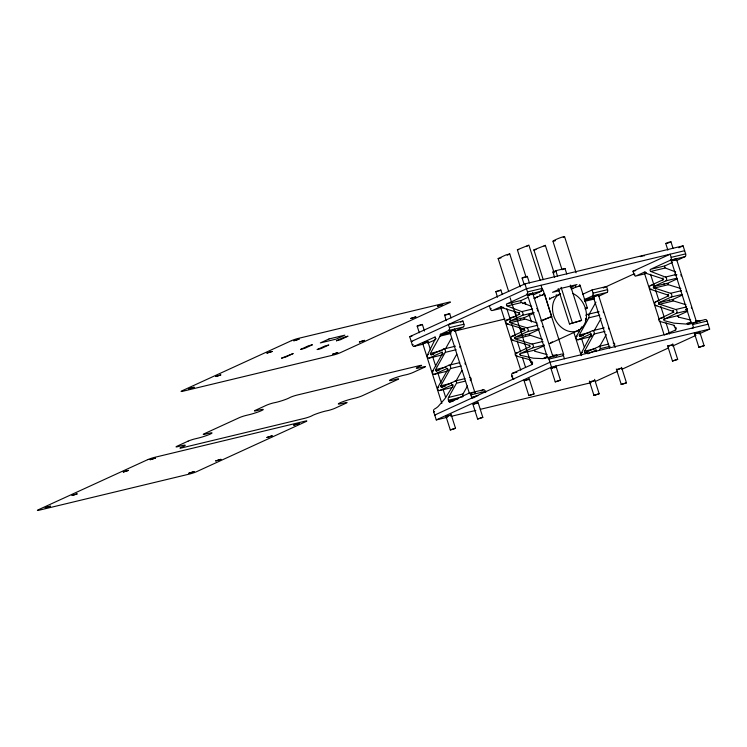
<?xml version="1.0" encoding="UTF-8"?>
<svg xmlns="http://www.w3.org/2000/svg" width="747" height="747" viewBox="0 0 747 747"><rect width="100%" height="100%" fill="white"/><g stroke="black" fill="none" stroke-linecap="round" stroke-linejoin="round"><path stroke-width="1.12" d="M454.792 331.295L463.317 326.99L448.816 330.482L440.534 334.273L449.638 332.079M596.442 351.492L595.742 350.24L589.411 353.126M515.159 354.059L515.393 355.413M658.807 319.501L659.041 320.865M585.405 320.323L586.021 318.343M581.717 355.208A1.97 1.205 76.5 0 1 581.539 352.677L591.194 334.572L590.513 334.021L577.982 339.764A1.97 1.205 76.5 0 1 576.451 338.821A1.97 1.205 76.5 0 1 576.367 336.449L581.792 326.775M442.747 354.816L429.161 358.084A1.97 1.205 76.5 0 1 427.629 357.15A1.97 1.205 76.5 0 1 427.527 354.788L435.286 338.942L436.192 338.727M585.713 315.206L587.273 314.487A1.97 1.205 76.5 0 1 588.804 315.43A1.97 1.205 76.5 0 1 588.897 317.802L579.224 335.048L579.607 336.402L592.446 330.716L604.23 327.886M591.185 335.478L592.091 335.254M592.446 330.716A1.97 1.205 76.5 0 1 593.986 331.659A1.97 1.205 76.5 0 1 594.07 334.021L584.341 351.501L584.966 352.696L587.852 352.014M451.16 332.34L440.291 334.955L440.478 334.32L440.291 334.955A1.952 1.186 76.5 0 1 440.067 336.122L430.384 353.424L440.394 350.931M447.023 371.259L434.334 374.312A1.97 1.205 76.5 0 1 432.802 373.369A1.97 1.205 76.5 0 1 432.718 371.007L442.355 353.798C442.672 352.603 441.991 354.33 443.26 353.583M445.52 348.765L451.552 338.017M433.848 354.115L431.047 354.788L443.625 349.045A1.97 1.205 76.5 0 1 445.156 349.988A1.97 1.205 76.5 0 1 445.249 352.351L435.576 369.597L444.661 367.375M452.196 387.488L439.516 390.541A1.97 1.205 76.5 0 1 437.985 389.598A1.97 1.205 76.5 0 1 437.891 387.235L447.537 370.026C447.873 368.747 447.108 370.783 448.443 369.812M450.702 364.994L456.725 354.237M439.031 370.344L436.239 371.016L448.807 365.264A1.97 1.205 76.5 0 1 450.338 366.217A1.97 1.205 76.5 0 1 450.422 368.579L440.758 385.825L451.655 383.164M455.885 381.222L461.907 370.465M449.423 402.073A1.111 0.682 76.5 0 1 448.751 401.279L448.415 400.224A2.82 1.727 76.5 0 1 448.527 397.432L456.473 383.248L465.54 381.063M462.795 396.293A2.82 1.718 76.5 0 1 463.019 393.94L467.491 385.966M470.479 380.643L470.974 379.756L470.068 379.98M588.571 315.29L595.938 302.133M594.313 330.501L601.12 318.362M599.496 346.729L606.303 334.581M599.131 350.464L600.121 348.69L610.094 346.3M452.533 386.591L452.598 386.479A1.97 1.205 76.5 0 0 453.065 386.871M452.28 387.03L444.885 398.73L438.19 406.443A41.869 25.547 76.5 0 1 434.801 408.889L434.455 409.039M515.327 353.62L529.408 346.935C530.258 345.581 528.848 347.075 530.314 346.72M658.975 319.062L673.056 312.377L673.299 311.406L656.015 305.644A1.97 1.205 76.5 0 1 654.764 303.805A1.97 1.205 76.5 0 1 655.38 301.881L667.874 296.157L668.098 295.112L650.842 289.416A1.97 1.205 76.5 0 1 649.591 287.586A1.97 1.205 76.5 0 1 650.207 285.653L662.738 279.91L662.897 278.818L645.66 273.187A1.952 1.186 76.5 0 1 644.838 272.496L644.278 272.188L645.147 271.983M419.282 332.742L417.171 326.084L419.637 325.048L422.382 324.441L424.492 331.07M422.354 324.506L420.44 325.328M446.23 320.715L444.624 315.029L449.657 313.497L451.095 317.933M449.685 313.544L448.471 314.142M508.67 291.526L498.156 258.574L505.812 254.979L509.762 253.924L520.276 286.876M509.734 253.98L508.875 254.428M526.121 277.23L517.354 249.75L528.885 245.091L540.184 280.274M497.446 297.25L495.84 291.563L500.863 290.032L502.301 294.467M500.892 290.079L500.397 290.378M543.2 279.667L533.881 249.872L545.338 245.361L554.106 272.823M545.338 245.389L544.031 246.062M524.217 284.663L522.097 278.005L524.571 276.969L527.307 276.362L529.427 282.992M527.289 276.427L526.672 276.754M563.238 237.257L564.545 236.566L576.114 272.814M524.478 329.063L520.939 329.969L523.927 328.503M474.849 392.52L473.99 392.548M450.31 429.936L455.521 428.292L450.31 429.964L445.726 415.603M541.024 320.668L551.753 316.523L541.145 321.042M477.613 419.011L482.823 417.368L477.613 419.039L472.674 403.567M534.04 393.921L528.829 395.574L534.04 393.921L529.1 378.43M555.245 381.857L560.455 380.214L555.245 381.885L550.66 367.524M667.865 250.114L665.745 243.457L668.22 242.42L670.955 241.804L673.075 248.434M670.955 241.832L669.751 242.43M626.472 382.837L621.261 384.481L626.472 382.837L621.532 367.347M677.678 359.372L672.468 361.016L677.678 359.372L672.748 343.881M698.893 347.308L704.104 345.656L698.893 347.336L694.308 332.975M471.422 398.235C472.235 396.825 470.703 398.758 472.291 398.039M682.067 294.439L671.198 297.054L658.667 302.796L658.509 303.88L675.736 309.519L686.614 306.905M538.923 329.548L529.511 333.862L529.352 334.945L542.397 339.306M676.885 278.211L666.016 280.825L653.485 286.568L653.326 287.66L670.563 293.291L681.432 290.676M454.68 329.819L450.021 331.341M544.096 345.777L534.721 350.072L534.525 351.183L547.112 354.62M687.249 310.668L676.371 313.282L663.588 319.576L664.148 320.64L674.046 323.162L686.213 324.058A41.869 25.547 76.5 0 0 690.107 323.18M533.741 313.32L524.338 317.634L524.179 318.726L537.214 323.077M579.84 285.821L571.147 288.949M676.184 259.601L673.813 259.947M524.095 303.618L525.393 302.927L522.573 303.581M543.713 294.626L544.6 294.122L533.881 298.277M551.519 297.941L549.372 299.015L550.203 298.931M644.045 255.829L644.54 255.493L642.588 255.866M597.983 295.438C599.299 294.122 590.102 297.67 594.976 296.484M477.641 403.007C478.986 401.699 469.788 405.229 474.634 404.052M507.194 255.194L508.455 254.615M526.822 246.202L527.662 245.819M423.325 344.134L414.268 346.309A2.306 1.41 76.5 0 1 412.269 344.712L409.701 336.682L524.945 283.879L683.085 245.847L685.643 253.877A2.306 1.41 76.5 0 1 685.046 256.66L676.259 260.684M554.666 277.548L552.901 272.029L555.777 270.703L565.003 268.49L566.768 274.009M563.089 269.368L565.003 268.49M460.582 322.106L462.907 321.042L463.915 324.207A2.306 1.41 76.5 0 1 463.598 326.794M414.268 346.309L435.258 336.897M540.987 285.261L542.005 288.426A2.306 1.41 76.5 0 1 541.407 291.209L526.906 294.701L506.821 303.898L521.322 300.415L527.597 297.539M427.854 343.041L435.034 339.95M533.872 294.663L541.407 291.209M542.033 295.401L542.873 295.009M570.26 287.632L576.983 284.551L561.165 288.351L552.528 292.31L559.307 290.686M551.94 297.745L553.2 297.166M553.62 296.979L554.461 296.587M555.301 296.204L556.851 295.504M578.458 286.456L579.298 286.073M524.861 328.857C523.245 329.053 525.412 330.688 523.955 329.072L507.194 323.965A1.97 1.205 76.5 0 1 505.943 322.134A1.97 1.205 76.5 0 1 506.559 320.202L519.053 314.478C519.893 313.18 518.446 314.935 519.959 314.263M429.161 358.084L441.654 352.36C443.382 353.191 441.113 352.603 442.56 352.145M534.152 312.545L522.368 315.374L509.837 321.126L524.375 317.615M678.855 247.78L683.085 245.847M582.772 294.234L592.054 289.976L606.555 286.493L607.563 289.659A2.306 1.41 76.5 0 1 607.246 292.245M635.473 276.045A2.306 1.41 76.5 0 1 634.007 274.382L632.989 271.217L670.143 254.195L671.151 257.36A2.306 1.41 76.5 0 1 670.554 260.143L650.469 269.35L664.97 265.867L672.365 262.468M603.231 288.015L633.895 273.962M584.733 299.472L592.464 295.924L606.966 292.441L598.721 296.214M644.241 272.207L635.996 275.979L645.063 273.804M530.043 345.077C528.334 345.086 530.463 346.524 529.128 345.301L512.367 340.193A1.97 1.205 76.5 0 1 511.116 338.363A1.97 1.205 76.5 0 1 511.732 336.43L524.226 330.706C525.038 329.66 523.591 331.192 525.132 330.491M434.334 374.312L446.827 368.588C448.611 369.438 446.155 368.822 447.733 368.374M539.325 328.773L527.55 331.603L515.019 337.345L529.548 333.844M585.19 309.043L587.329 307.96L579.971 284.896M558.186 288.603L569.475 323.955L581.577 320.416L570.297 285.065M597.861 312.788L598.646 312.433M581.577 320.416L569.475 323.955M677.389 278.771L667.911 283.141L653.522 286.549M455.698 380.942L441.449 387.235L443.298 386.787M439.516 390.541L452.925 384.593M544.507 345.002L532.723 347.831L520.099 353.658L534.721 350.072M578.486 330.379L549.68 343.583A20.533 16.154 65.4 0 0 552.285 341.827M682.571 295L673.122 299.332L658.705 302.778M485.727 392.558L485.354 391.381A2.306 1.41 76.5 0 0 483.356 389.794L468.864 393.277L449.713 402.054L453.336 401.176M514.188 378.841L512.778 378.888L511.798 376.115A2.306 1.41 76.5 0 1 512.395 373.332L532.443 364.34M480.965 390.886L483.356 389.785M433.792 409.627A2.306 1.41 76.5 0 0 433.708 411.896L436.276 419.926L551.51 367.122L709.65 329.082L707.082 321.051A2.306 1.41 76.5 0 0 705.766 319.427M585.134 352.668L599.346 346.393M587.852 353.845L588.636 353.48M685.858 309.669L687.585 308.875L685.737 309.333M687.744 311.228L678.295 315.561L663.878 319.006M664.419 334.936L676.091 329.782M692.067 328.409L693.599 327.709L692.59 324.543A2.306 1.41 76.5 0 0 691.264 322.919M595.471 381.4L617.676 371.231M621.906 369.289L668.416 347.981M672.645 346.038L695.905 335.384M699.08 333.928L709.65 329.082M469.508 377.534L470.199 377.459M613.156 342.985L613.838 342.901M555.563 367.3C557.738 365.806 547.924 369.307 552.472 368.346M546.795 357.561L546.496 357.692A41.869 25.547 76.5 0 1 542.565 358.588M561.249 354.097L560.988 354.199A41.869 25.547 76.5 0 1 557.066 355.096M704.935 319.52L704.636 319.651A41.869 25.547 76.5 0 1 700.705 320.547M501.648 307.4L500.835 307.867L501.545 307.811M537.121 297.642L537.121 296.606M699.043 332.817C701.75 331.22 691.834 334.572 695.905 333.844M500.079 290.518L498.959 290.938M426.976 342.509C430.291 340.809 420.281 343.965 423.829 343.508M675.736 259.797L674.354 260.311M555.394 367.375L554.003 367.879M620.785 368.673C624.165 367.02 614.454 369.933 617.461 369.709M640.328 256.623L642.065 256.025M453.831 330.202L452.897 330.548M557.038 295.429L558.411 294.944M645.688 272.692L644.484 273.318L645.034 273.29M528.138 379.84C531.901 378.197 522.956 380.578 524.683 380.867M590.475 334.04L591.381 333.816M597.273 295.728L596.013 296.167M476.922 403.305L475.671 403.744M449.843 415.696C454.606 413.67 443.475 416.91 447.136 416.527M513.282 379.056L512.563 378.524L513.45 378.253M531.22 294.682L532.9 293.916L530.165 294.495M671.32 345.459C676.259 343.583 666.697 345.898 668.332 346.309M525.627 277.156L524.571 277.51M471.348 393.333L472.403 392.978M698.174 333.153L697.119 333.498M592.987 381.315C599.103 378.738 585.144 383.248 591.923 381.661M669.023 242.691L667.454 243.186M426.033 342.854L424.716 343.275M556.664 355.367L555.357 355.572L556.683 355.329M500.976 257.92L500.471 258.079M619.58 369.102L618.777 369.354M555.507 240.637L554.545 240.936M447.21 314.58L446.174 314.889M530.258 294.383L527.513 294.99L532.723 293.319L527.69 295.56L528.577 295.467M673.897 259.825L671.161 260.442L676.371 258.761L671.338 261.011L673.29 260.638M526.878 380.279L525.851 380.587M536.057 249.517L534.74 249.89M535.319 298.286L534.824 298.427M448.536 416.135L447.332 416.481M497.894 291.274L495.681 291.722M419.375 325.673L417.2 326.131M529.903 295.112L528.764 295.429M585.265 308.38L587.329 307.96M559.148 294.71L559.792 294.542M451.571 330.968L450.329 331.285M669.742 345.964L668.668 346.244M518.745 249.554L517.438 249.797M553.62 355.908L553.854 355.852A6.732 0.551 -17.2 0 0 553.154 356.002M499.341 258.406L498.156 258.574M523.367 277.856L522.125 278.052M552.901 272.029L555.973 271.292M684.635 250.712L526.495 288.753L411.261 341.556L412.167 341.332M526.906 294.701A2.306 1.41 76.5 0 0 527.503 291.918L542.005 288.426M671.151 257.36L685.643 253.877M540.856 290.35L543.05 289.827L563.761 354.732M670.554 260.143L685.046 256.66M490.247 305.551L489.341 305.775L490.359 308.941A2.306 1.41 76.5 0 0 491.825 310.603M632.989 271.217L635.706 270.563M490.359 308.941L491.265 308.716M634.007 274.382L634.913 274.168M501.498 306.541L492.348 310.537L501.414 308.352M502.096 306.83L501.19 307.045A1.952 1.186 76.5 0 0 502.012 307.736L518.773 312.844C520.117 314.142 518.091 312.881 519.679 312.629M644.838 272.496L645.744 272.272M502.012 307.736L503.823 307.306M645.66 273.187L646.566 272.972M462.907 321.042L448.405 324.534L449.414 327.7A2.306 1.41 76.5 0 1 449.096 330.286M409.701 336.682L411.961 336.141M449.414 327.7L463.915 324.207M592.744 295.728A2.306 1.41 76.5 0 0 593.062 293.141L607.563 289.659M531.677 306.382L521.639 302.526L507.148 306.018L521.742 311.62L532.62 309.006M675.718 271.983L665.288 267.977L650.786 271.46L665.39 277.072L676.268 274.457M662.421 278.295L663.327 278.071M675.111 275.241L676.016 275.027M662.701 279.929L663.607 279.714M454.167 330.986L455.072 330.772M584.219 299.706L594.192 297.306M455.315 330.958L505.019 318.997M509.538 317.914L515.178 316.551M584.845 300.182L593.902 297.997M440.067 336.122L450.936 333.507M506.559 320.202L509.277 319.548M584.621 301.349L594.584 298.959M650.207 285.653L652.019 285.214M652.925 284.999L653.83 284.784M412.269 344.712L413.175 344.498M524.646 319.249L510.108 322.723L526.915 327.84L537.784 325.225M653.802 288.183L668.294 284.7L680.862 288.529M507.194 323.965L508.1 323.75M650.842 289.416L651.748 289.192M667.641 294.533L668.509 294.299M443.625 349.045L455.399 346.206M587.273 314.487L599.047 311.658M667.874 296.157L668.78 295.933M441.3 350.716L442.205 350.492M427.527 354.788L428.433 354.573M445.249 352.351L456.118 349.736M511.732 336.43L513.544 336.001M514.45 335.776L515.365 335.562M588.897 317.802L599.766 315.187M655.38 301.881L658.098 301.228M586.003 319.249L586.909 319.034M529.828 335.478L515.243 338.933L532.088 344.068L542.966 341.454M658.975 304.412L673.477 300.929L686.045 304.757M512.367 340.193L513.273 339.978M656.015 305.644L656.921 305.42M672.823 310.761L673.682 310.528M448.807 365.264L459.676 362.65M673.056 312.377L673.962 312.162M445.567 367.16L446.473 366.936M579.252 335.001L590.121 332.387M432.718 371.007L433.624 370.792M576.367 336.449L577.272 336.234M579.952 336.439L581.764 336.001M582.679 335.786L583.584 335.571M450.422 368.579L461.301 365.965M594.07 334.021L604.949 331.407M515.878 353.135L517.69 352.696M659.526 318.577L661.338 318.147M662.244 317.923L663.149 317.708M577.982 339.764L591.577 336.495M516.933 355.74L516.028 355.955L530.762 359.951M660.581 321.191L659.676 321.406L674.401 325.393M529.856 360.166A2.82 1.718 76.5 0 1 531.49 362.164L532.396 361.94M673.495 325.617A2.82 1.718 76.5 0 1 675.139 327.606L676.044 327.391M687.828 324.553L688.734 324.338M455.016 381.017L464.979 378.626M598.664 346.468L608.628 344.068M531.733 364.396A1.111 0.682 76.5 0 0 531.827 363.219L532.732 362.995M547.616 357.468A2.306 1.41 76.5 0 1 548.942 359.092L563.443 355.609L564.452 358.775M675.381 329.838A1.111 0.682 76.5 0 0 675.475 328.661L676.38 328.447M692.59 324.543L707.082 321.051M584.425 351.23L595.303 348.616M437.891 387.235L438.797 387.011M581.539 352.677L582.445 352.463M613.717 345.422L614.622 345.207M444.204 386.563L445.109 386.348M595.667 350.259L596.573 350.044M708.1 324.217L549.951 362.258L434.717 415.061L435.622 414.837M512.395 373.332L515.113 372.678M516.018 372.454L516.924 372.239M511.798 376.115L512.703 375.9M448.527 397.432L463.019 393.94M448.415 400.224L461.095 397.18M462.001 396.956L462.907 396.741M468.864 393.277A2.306 1.41 76.5 0 1 470.853 394.874L485.354 391.381M448.751 401.279L455.997 399.542M456.903 399.318L457.808 399.103M477.949 395.705L471.609 397.227L470.853 394.874M473.196 397.824L475.008 397.385M433.708 411.896L434.614 411.681M436.276 419.926L447.565 417.209M450.955 416.396L475.811 410.42M480.33 409.328L591.026 382.697M553.938 241.085C549.755 242.037 562.164 236.454 564.545 236.594M445.539 315.057L444.465 315.187M554.498 355.703L554.47 355.703A6.732 0.514 -16.8 0 1 554.89 355.637M666.632 243.391L665.773 243.503M534.404 249.965L533.816 250.04M691.442 322.041L687.072 323.386L688.575 323.526M699.323 320.977L695.84 321.397M555.451 355.563L555.497 355.553A6.798 0.887 -17 0 0 556.478 354.722M700.714 320.566L695.812 320.659M557.066 355.124L552.444 355.227M542.565 358.607L533.283 358.215L521.369 355.451M599.169 393.734L593.958 395.415L599.169 393.762L594.584 379.373M690.76 320.071L678.649 317.158L678.089 316.205L678.565 317.12M551.669 316.495L544.386 293.45M521.154 355.385L520.426 355.161M674.821 274.168L676.922 274.803M614.557 343.517L614.79 344.292M600.065 347L600.299 347.775M470.909 378.066L471.142 378.841M456.417 381.549L456.65 382.333M676.25 258.378L696.699 322.461M699.519 331.295L704.104 345.656M671.039 260.059L691.134 323.031M675.139 327.606L675.475 328.661M650.534 274.28L654.064 285.326M655.474 289.743L658.994 300.789M660.759 306.317L664.288 317.363M666.044 322.891L669.573 333.937M644.269 272.636L659.078 319.034M659.778 321.247L664.008 334.507M667.538 345.553L672.468 361.016M598.263 294.43L615.192 347.458M592.054 289.976L593.062 293.141M592.698 295L609.627 348.027M616.322 369.018L621.261 384.481M579.429 284.962L579.719 285.877M575.479 285.914L575.769 286.829M572.706 288.043L572.902 288.65M552.939 241.216L562.052 269.77M578.72 329.66L579.429 331.873M581.539 338.494L584.359 347.336M555.777 270.703L557.542 276.231M561.072 287.278L572.351 322.629M573.864 332.443L581.269 355.637M589.374 381.054L593.958 395.415M556.272 294.72L556.562 295.625M549.549 297.792L549.839 298.707M543.844 293.524L544.133 294.439M539.894 294.477L540.184 295.382M532.602 292.936L553.051 357.01M555.871 365.853L560.455 380.214M524.945 283.879L527.503 291.918M548.942 359.092L551.51 367.122M527.037 293.506L547.486 357.58M525.178 302.255L525.888 304.449M529.035 314.338L531.49 322.022M524.637 302.32L524.936 303.235M531.49 362.164L531.827 363.219M514.982 311.294L516.728 316.784M520.239 327.774L520.939 329.969M510.108 297.754L530.818 362.659M506.886 308.828L510.416 319.875M511.826 324.291L515.346 335.347M517.111 340.865L520.64 351.912M522.396 357.44L525.571 367.384M500.621 307.185L520.715 370.167M523.89 380.102L528.829 395.574M454.615 328.979L475.064 393.062M477.884 401.895L482.823 417.368M449.05 329.548L469.499 393.632M427.667 341.015L430.487 349.848M432.606 356.478L435.781 366.422M437.891 373.052L441.066 382.996M443.186 389.626L445.651 397.357M450.936 413.931L455.521 428.292M422.457 342.686L441.85 403.455M608.432 328.073A1.97 1.205 76.5 0 1 608.758 329.053M603.193 311.751A1.97 1.205 76.5 0 1 603.539 312.62M665.063 267.837A1.111 0.682 76.5 0 1 664.671 266.203M650.572 271.32A1.111 0.682 76.5 0 1 650.179 269.686M665.39 277.072A1.97 1.205 76.5 0 1 666.632 278.902A1.97 1.205 76.5 0 1 666.016 280.825M680.9 274.644A1.97 1.205 76.5 0 1 681.171 276.026M670.563 293.291A1.97 1.205 76.5 0 1 671.814 295.121A1.97 1.205 76.5 0 1 671.198 297.054M686.129 290.985A1.97 1.205 76.5 0 1 686.316 291.713M675.736 309.519A1.97 1.205 76.5 0 1 676.987 311.35A1.97 1.205 76.5 0 1 676.371 313.282M691.348 307.325A1.97 1.205 76.5 0 1 691.517 308.137M669.34 300.668A1.97 1.205 76.5 0 1 669.219 299.892M664.12 284.252A1.97 1.205 76.5 0 1 664.046 283.664M692.432 323.115A6.732 0.635 -17.7 0 1 700.275 321.107M689.033 323.451A6.891 0.906 -17.1 0 1 688.613 323.507M698.352 321.238A6.714 0.915 -17.5 0 1 691.367 323.619A6.714 0.915 -17.5 0 1 687.315 323.983M696.521 321.583A6.732 0.495 -16.9 0 1 698.912 321.005M697.791 321.201A6.714 0.495 -16.6 0 1 697.39 321.341M428.759 342.826A2.306 1.41 76.5 0 1 427.657 342.621M434.913 337.242A1.111 0.682 76.5 0 1 435.342 338.793M442.607 354.33A1.97 1.205 76.5 0 1 442.14 353.686M447.836 370.605A1.97 1.205 76.5 0 1 447.49 370.204M465.007 363.163A1.97 1.205 76.5 0 1 465.148 364.181M459.778 346.785A1.97 1.205 76.5 0 1 459.965 347.71M506.924 305.878A1.111 0.682 76.5 0 1 506.531 304.244M521.415 302.386A1.111 0.682 76.5 0 1 521.033 300.752M521.742 311.62A1.97 1.205 76.5 0 1 522.984 313.46A1.97 1.205 76.5 0 1 522.368 315.383M536.71 308.418A1.97 1.205 76.5 0 1 537.084 308.875M537.466 309.884A1.97 1.205 76.5 0 1 537.466 311.004M526.915 327.84A1.97 1.205 76.5 0 1 528.166 329.679A1.97 1.205 76.5 0 1 527.55 331.603M542.696 326.504A1.97 1.205 76.5 0 1 542.696 326.887M532.088 344.068A1.97 1.205 76.5 0 1 533.339 345.898A1.97 1.205 76.5 0 1 532.723 347.831M562.117 353.985A2.306 1.41 76.5 0 1 563.443 355.609M525.645 335.029A1.97 1.205 76.5 0 1 525.571 334.441M520.64 319.342A1.97 1.205 76.5 0 1 520.398 318.222M549.428 357.449A6.732 0.635 -17.7 0 1 556.636 355.992M543.573 358.448A6.798 0.887 -17 0 1 547.654 356.524M553.228 356.03A6.714 0.476 -16.8 0 1 547 357.906M545.403 358.299A6.714 0.476 -16.8 0 1 543.695 358.532M545.319 358.028A6.891 0.915 -17.3 0 1 544.899 358.093M572.949 293.543A20.533 16.154 65.4 0 1 584.612 324.021A20.533 16.154 65.4 0 1 557.99 323.862A20.533 16.154 65.4 0 1 560.511 293.468M509.585 321.677C510.145 324.301 509.594 320.052 509.585 321.677M514.767 337.896C515.262 340.38 514.786 336.486 514.767 337.896M667.734 283.636L668.294 284.7L667.734 283.571M672.916 299.855C673.589 302.376 672.907 298.781 672.916 299.799M519.94 354.125L520.08 354.778L519.94 354.125M678.08 316.093L678.276 315.589L678.08 316.093M452.822 385.769L452.607 385.097L452.822 385.788M430.328 353.676L431.056 354.788L430.337 353.602M435.51 369.905L436.313 370.998L435.52 369.83M440.683 386.134L441.486 387.217L440.693 386.059M45.231 507.783L50.413 506.195L45.231 507.783M72.085 495.476L77.268 493.86L72.142 495.429M123.302 472.001L128.484 470.395L123.302 472.001M188.898 388.832L194.089 387.245L188.898 388.832M150.156 459.694L155.339 458.088L150.156 459.694M215.762 376.525L220.944 374.91L215.808 376.479M266.968 353.06L272.16 351.473L266.968 353.06M188.87 473.224L194.061 471.646L188.87 473.224M293.832 340.753L299.015 339.166L293.832 340.753M281.638 358.121L285.559 357.122L293.216 353.536L281.684 358.084M215.734 460.918L220.916 459.34L215.734 460.918M300.845 349.325L304.767 348.326L312.423 344.759L308.474 345.796L300.845 349.325M317.214 349.568L321.135 348.56L328.801 345.002L324.852 346.038L317.27 349.521M336.421 340.763L340.343 339.764L348.009 336.197L344.059 337.233L336.421 340.763M266.95 437.453L272.132 435.837L266.95 437.453M332.546 354.274L337.728 352.668L332.546 354.274M293.804 425.146L298.987 423.558L293.804 425.146M359.41 341.967L364.592 340.389L359.41 341.967M410.617 318.502L415.808 316.896L410.617 318.502M437.481 306.195L442.663 304.617L437.481 306.195M422.606 343.013L427.788 341.398L422.606 343.013M291.433 340.679L181.96 390.84A5.136 0.486 -17.7 0 0 183.034 391.204L333.274 355.068A5.136 0.486 -17.7 0 0 340.1 352.799L449.573 302.638A5.136 0.486 -17.7 0 0 448.508 302.274L298.268 338.41A5.136 0.486 -17.7 0 0 291.433 340.679M328.988 338.961L320.342 342.92L336.159 339.119L344.806 335.16L328.988 338.961M147.757 459.629L38.284 509.79A5.136 0.486 -17.7 0 0 39.358 510.154L189.598 474.018A5.136 0.486 -17.7 0 0 196.433 471.749L305.906 421.588A5.136 0.486 -17.7 0 0 304.832 421.215L154.592 457.36A5.136 0.486 -17.7 0 0 147.757 459.629M188.057 441.16L176.899 446.276A5.136 0.486 -17.7 0 0 179.289 446.295A9.179 0.868 -17.7 0 1 185.116 445.165A9.179 0.868 -17.7 0 1 181.81 447.079A5.136 0.486 -17.7 0 0 181.904 447.864L304.402 418.395A5.136 0.486 -17.7 0 0 311.891 415.79A9.179 0.868 -17.7 0 1 318.848 412.998A9.179 0.868 -17.7 0 1 327.158 410.729A5.136 0.486 -17.7 0 0 335.048 408.236L346.206 403.119A5.136 0.486 -17.7 0 0 345.133 402.754L341.837 403.548A9.179 0.868 -17.7 0 1 339.922 402.885A9.179 0.868 -17.7 0 1 352.145 398.823L355.441 398.03A5.136 0.486 -17.7 0 0 362.267 395.761L397.787 379.485A5.136 0.486 -17.7 0 0 395.396 379.467A9.179 0.868 -17.7 0 1 391.129 379.42A9.179 0.868 -17.7 0 1 405.229 374.957A5.136 0.486 -17.7 0 0 413.119 372.464L424.641 367.179A5.136 0.486 -17.7 0 0 422.26 367.16A9.179 0.868 -17.7 0 1 416.434 368.29A9.179 0.868 -17.7 0 1 419.739 366.375A5.136 0.486 -17.7 0 0 419.637 365.591L297.138 395.06A5.136 0.486 -17.7 0 0 289.649 397.665A9.179 0.868 -17.7 0 1 282.702 400.457A9.179 0.868 -17.7 0 1 274.382 402.726A5.136 0.486 -17.7 0 0 266.502 405.219L255.343 410.336A5.136 0.486 -17.7 0 0 256.417 410.701L259.704 409.907A9.179 0.868 -17.7 0 1 261.627 410.57A9.179 0.868 -17.7 0 1 249.405 414.632L246.108 415.425A5.136 0.486 -17.7 0 0 239.273 417.694L204.127 433.802A5.136 0.486 -17.7 0 0 205.201 434.166L208.497 433.372A9.179 0.868 -17.7 0 1 210.411 434.035A9.179 0.868 -17.7 0 1 198.188 438.097L194.892 438.891A5.136 0.486 -17.7 0 0 188.057 441.16M452.094 384.789L452.579 385.05L452.084 384.789"/></g></svg>
